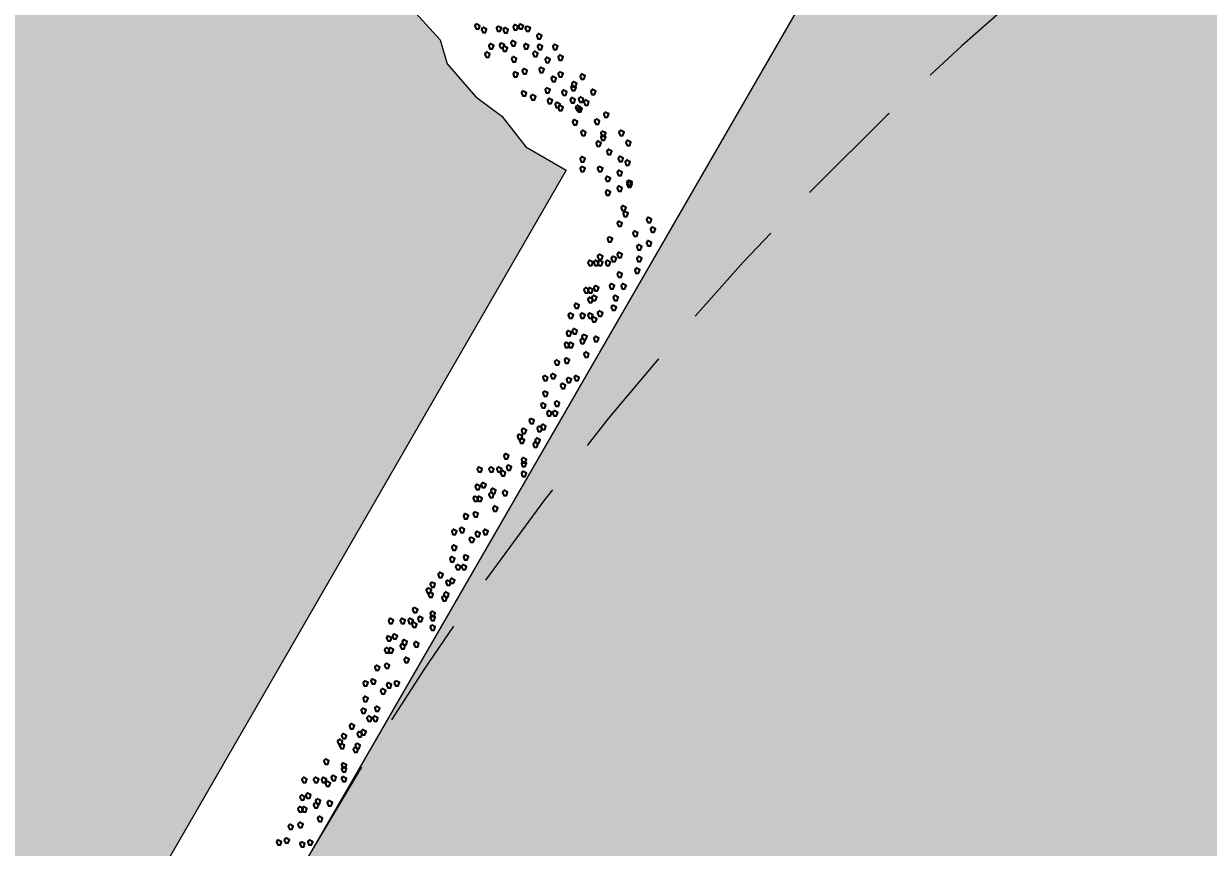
# Model space of a CAD drawing. Header units: metres. Extents: x -81 to 63023, y -186 to 109005.
# Drawn here: x 161.96 to 169.87, y -63.59 to -58.09 of the extents above; entities that cross this region are included whole.
import ezdxf
from ezdxf import colors
from ezdxf.entities.mleader import LeaderData, LeaderLine
from ezdxf.math import Vec2, Vec3

# ---------------------------------------------------------------- set-up
doc = ezdxf.new("R2010")
doc.units = ezdxf.units.M
doc.linetypes.add('TRATTEGGIATA2', pattern=[0.375, 0.25, -0.125])
for name, color, linetype in [('LIN010CO', 2, 'Continuous'), ('LIN018CO', 6, 'Continuous'), ('LIN025CO', 7, 'Continuous'), ('LIN050CO', 3, 'Continuous'), ('TEXT025', 7, 'Continuous')]:
    doc.layers.add(name, color=color, linetype=linetype)
doc.styles.add('ARIAL', font='arial.ttf')
doc.linetypes.add('ROCCIA', pattern='A,0.25,[130,BERETTA.shx,S=0.1,R=0,X=0,Y=0],-0.2,0.25', length=0.7)
pattern_1 = [(50, (140.031, 0), (1.821847, -0.15939), [0.1905, -2.0955]), (355, (140.031, 0), (-0.352434, 1.91057), [0.1524, -1.676406]), (100.4514, (140.1828, -0.0133), (1.469412, 1.751178), [0.1619, -1.780902]), (46.1842, (140.031, 0.508), (2.71079, -0.420423), [0.28575, -3.14325]), (96.6356, (140.2568, 0.473), (2.37404, 2.47426), [0.24285, -2.671356]), (351.184, (140.031, 0.508), (2.37404, 2.47426), [0.2286, -2.5146]), (21, (140.285, 0.381), (1.516144, -1.022652), [0.1905, -2.0955]), (326, (140.285, 0.381), (0.61802, 1.84188), [0.1524, -1.6764]), (71.4514, (140.4113, 0.2958), (2.134164, 0.819228), [0.1619, -1.7809]), (37.5, (140.03094, 0), (0.030886, 0.8455504), [0, -1.65608, 0, -1.7018, 0, -1.68275]), (7.5, (140.0309, 0), (0.668197, 1.001806), [0, -0.97028, 0, -1.61798, 0, -0.64135]), (327.5, (139.4645, 0), (1.355906, -0.0572874), [0, -0.635, 0, -1.9812, 0, -2.6289]), (317.5, (139.2105, 0), (1.481292, 0.254265), [0, -0.8255, 0, -1.31572, 0, -1.8669])]

msp = doc.modelspace()

# ---------------------------------------------------------------- hatches: boundary and pattern name
at = {"layer": 'LIN010CO', "linetype": 'Continuous', "lineweight": 0}
h = msp.add_hatch(dxfattribs=at)
h.set_pattern_fill('AR-CONC', color=256, scale=0.01, style=0)
h.set_pattern_definition(pattern_1)
edge = h.paths.add_edge_path()
edge.add_line((165.5848, -59.0649), (165.3149, -58.909))
edge.add_line((165.3149, -58.909), (165.1559, -58.7025))
edge.add_line((165.1559, -58.7025), (164.981, -58.5753))
edge.add_line((164.981, -58.5753), (164.7903, -58.3529))
edge.add_line((164.7903, -58.3529), (164.7426, -58.194))
edge.add_line((164.7426, -58.194), (164.4405, -57.8603))
edge.add_line((164.4405, -57.8603), (164.2816, -57.765))
edge.add_line((164.2816, -57.765), (163.6718, -57.1079))
edge.add_line((163.6718, -57.1079), (163.4232, -56.6534))
edge.add_line((163.4232, -56.6534), (163.1533, -56.1707))
edge.add_line((163.1533, -56.1707), (163.0752, -55.8158))
edge.add_line((163.0752, -55.8158), (162.855, -55.4892))
edge.add_line((162.855, -55.4892), (162.6487, -55.0689))
edge.add_line((162.6487, -55.0689), (162.4712, -54.6929))
edge.add_line((162.4712, -54.6929), (162.2794, -54.2596))
edge.add_line((162.2794, -54.2596), (162.0797, -53.7753))
edge.add_line((162.0797, -53.7753), (161.9164, -53.3138))
edge.add_line((161.9164, -53.3138), (161.858, -53.0857))
edge.add_line((161.858, -53.0857), (153.3707, -67.7861))
edge.add_arc((147.5486, -64.4246), 6.7229, 310.30757, 330, ccw=False)
edge.add_line((151.8975, -69.5514), (152.5199, -70.2851))
edge.add_line((152.5199, -70.2851), (153.7609, -71.0359))
edge.add_line((153.7609, -71.0359), (155.3775, -72.3416))
edge.add_line((155.3775, -72.3416), (156.4552, -72.7822))
edge.add_line((156.4552, -72.7822), (157.4951, -73.0767))
edge.add_line((157.4951, -73.0767), (165.5848, -59.0649))
edge = h.paths.add_edge_path()
edge.add_line((185.1029, -45.3885), (185.1029, -32.561))
edge.add_line((185.1029, -32.561), (138.2208, -32.561))
edge.add_line((138.2208, -32.561), (138.2208, -71.0487))
edge.add_line((138.2208, -71.0487), (147.6773, -70.8633))
edge.add_line((147.6773, -70.8633), (147.683, -71.1462))
edge.add_arc((147.5486, -64.4246), 6.7229, 271.14576, 330)
edge.add_line((153.3707, -67.7861), (168.2861, -41.9519))
edge.add_line((168.2861, -41.9519), (181.6072, -41.9519))
edge.add_line((181.6072, -41.9519), (181.6072, -45.5821))
edge.add_line((181.6072, -45.5821), (185.1029, -45.3885))
edge = h.paths.add_edge_path()
edge.add_line((185.1029, -36.2258), (185.1029, -32.561))
edge.add_line((185.1029, -32.561), (141.8497, -32.561))
edge.add_line((141.8497, -32.561), (138.2208, -34.2728))
edge.add_line((138.2208, -34.2728), (138.2208, -65.3214))
edge.add_line((138.2208, -65.3214), (148.258, -65.1247))
edge.add_arc((147.5486, -64.4246), 0.9967, 315.38166, 330)
edge.add_line((148.4117, -64.923), (164.9801, -36.2258))
edge.add_line((164.9801, -36.2258), (185.1029, -36.2258))
h = msp.add_hatch(dxfattribs=at)
h.set_pattern_fill('AR-CONC', color=256, scale=0.01, style=0)
h.set_pattern_definition(pattern_1)
edge = h.paths.add_edge_path()
edge.add_line((185.1029, -58.1205), (185.1029, -52.3856))
edge.add_line((185.1029, -52.3856), (169.8783, -53.2284))
edge.add_line((169.8783, -53.2284), (158.1879, -73.4767))
edge.add_line((158.1879, -73.4767), (158.1879, -77.5829))
edge.add_line((158.1879, -77.5829), (151.5056, -77.5829))
edge.add_line((151.5056, -77.5829), (151.5056, -78.1619))
edge.add_line((151.5056, -78.1619), (147.8233, -78.1619))
edge.add_line((147.8233, -78.1619), (138.2208, -78.3667))
edge.add_line((138.2208, -78.3667), (138.2208, -84.0773))
edge.add_line((138.2208, -84.0773), (147.8794, -83.888))
edge.add_line((147.8794, -83.888), (157.2318, -83.888))
edge.add_line((157.2318, -83.888), (157.2318, -83.309))
edge.add_line((157.2318, -83.309), (161.2318, -83.309))
edge.add_line((161.2318, -83.309), (161.2318, -81.3526))
edge.add_line((161.2318, -81.3526), (163.9141, -81.3526))
edge.add_line((163.9141, -81.3526), (163.9141, -75.011))
edge.add_line((163.9141, -75.011), (168.8588, -66.4466))
edge.add_arc((183.0389, -74.6335), 16.3739, 92.93915, 150, ccw=False)
edge.add_line((182.1993, -58.2812), (185.1029, -58.1205))

# ---------------------------------------------------------------- linework, layer by layer
at = {"layer": 'LIN018CO'}
for points in [[(164.981, -58.0892), (164.9751, -58.1011), (164.983, -58.1209), (165.0008, -58.1209), (165.0087, -58.0991), (164.9826, -58.0861)], [(165.0258, -58.1128), (165.0198, -58.1247), (165.0277, -58.1445), (165.0456, -58.1445), (165.0535, -58.1227), (165.0274, -58.1097)], [(165.1244, -58.1047), (165.1184, -58.1166), (165.1264, -58.1364), (165.1442, -58.1364), (165.1521, -58.1146), (165.126, -58.1015)], [(165.1701, -58.1149), (165.1642, -58.1267), (165.1721, -58.1465), (165.1899, -58.1465), (165.1978, -58.1248), (165.1717, -58.1117)], [(165.2362, -58.0945), (165.2303, -58.1064), (165.2382, -58.1262), (165.256, -58.1262), (165.2639, -58.1044), (165.2378, -58.0914)], [(165.2718, -58.0895), (165.2659, -58.1013), (165.2738, -58.1211), (165.2916, -58.1211), (165.2995, -58.0994), (165.2734, -58.0863)], [(165.3175, -58.1047), (165.3116, -58.1166), (165.3195, -58.1364), (165.3373, -58.1364), (165.3453, -58.1146), (165.3191, -58.1015)], [(165.221, -58.2012), (165.215, -58.2131), (165.2229, -58.2329), (165.2408, -58.2329), (165.2487, -58.2111), (165.2225, -58.1981)], [(165.3938, -58.1555), (165.3878, -58.1674), (165.3958, -58.1872), (165.4136, -58.1872), (165.4215, -58.1654), (165.3954, -58.1523)], [(165.0481, -58.2774), (165.0422, -58.2893), (165.0501, -58.3091), (165.0679, -58.3091), (165.0759, -58.2873), (165.0497, -58.2743)], [(165.0736, -58.2216), (165.0676, -58.2334), (165.0755, -58.2532), (165.0934, -58.2532), (165.1013, -58.2315), (165.0751, -58.2184)], [(165.1447, -58.2165), (165.1388, -58.2284), (165.1467, -58.2481), (165.1645, -58.2481), (165.1724, -58.2264), (165.1463, -58.2133)], [(165.165, -58.2368), (165.1591, -58.2487), (165.167, -58.2685), (165.1848, -58.2685), (165.1928, -58.2467), (165.1666, -58.2336)], [(165.3074, -58.2216), (165.3014, -58.2334), (165.3094, -58.2532), (165.3272, -58.2532), (165.3351, -58.2315), (165.309, -58.2184)], [(165.3684, -58.2724), (165.3624, -58.2842), (165.3703, -58.304), (165.3882, -58.304), (165.3961, -58.2823), (165.37, -58.2692)], [(165.3989, -58.2266), (165.3929, -58.2385), (165.4008, -58.2583), (165.4187, -58.2583), (165.4266, -58.2365), (165.4005, -58.2235)], [(165.5005, -58.2266), (165.4946, -58.2385), (165.5025, -58.2583), (165.5203, -58.2583), (165.5282, -58.2365), (165.5021, -58.2235)], [(165.226, -58.3079), (165.2201, -58.3198), (165.228, -58.3396), (165.2458, -58.3396), (165.2538, -58.3178), (165.2276, -58.3048)], [(165.4497, -58.313), (165.4438, -58.3249), (165.4517, -58.3447), (165.4695, -58.3447), (165.4774, -58.3229), (165.4513, -58.3098)], [(165.5361, -58.2978), (165.5302, -58.3096), (165.5381, -58.3294), (165.5559, -58.3294), (165.5638, -58.3077), (165.5377, -58.2946)], [(165.2362, -58.4095), (165.2303, -58.4214), (165.2382, -58.4412), (165.256, -58.4412), (165.2639, -58.4194), (165.2378, -58.4064)], [(165.2972, -58.3892), (165.2913, -58.4011), (165.2992, -58.4209), (165.317, -58.4209), (165.3249, -58.3991), (165.2988, -58.386)], [(165.409, -58.3791), (165.4031, -58.3909), (165.411, -58.4107), (165.4288, -58.4107), (165.4367, -58.389), (165.4106, -58.3759)], [(165.4904, -58.44), (165.4844, -58.4519), (165.4923, -58.4717), (165.5102, -58.4717), (165.5181, -58.4499), (165.4919, -58.4369)], [(165.5361, -58.4095), (165.5302, -58.4214), (165.5381, -58.4412), (165.5559, -58.4412), (165.5638, -58.4194), (165.5377, -58.4064)], [(165.6835, -58.4248), (165.6776, -58.4367), (165.6855, -58.4564), (165.7033, -58.4564), (165.7112, -58.4347), (165.6851, -58.4216)], [(165.4497, -58.5162), (165.4438, -58.5281), (165.4517, -58.5479), (165.4695, -58.5479), (165.4774, -58.5261), (165.4513, -58.5131)], [(165.6225, -58.501), (165.6166, -58.5129), (165.6245, -58.5327), (165.6423, -58.5327), (165.6502, -58.5109), (165.6241, -58.4978)], [(165.6276, -58.4756), (165.6217, -58.4875), (165.6296, -58.5073), (165.6474, -58.5073), (165.6553, -58.4855), (165.6292, -58.4724)], [(165.2921, -58.5366), (165.2862, -58.5484), (165.2941, -58.5682), (165.3119, -58.5682), (165.3198, -58.5465), (165.2937, -58.5334)], [(165.3531, -58.562), (165.3472, -58.5738), (165.3551, -58.5936), (165.3729, -58.5936), (165.3808, -58.5719), (165.3547, -58.5588)], [(165.4649, -58.5874), (165.459, -58.5992), (165.4669, -58.619), (165.4847, -58.619), (165.4927, -58.5973), (165.4665, -58.5842)], [(165.5615, -58.5315), (165.5556, -58.5434), (165.5635, -58.5631), (165.5813, -58.5631), (165.5892, -58.5414), (165.5631, -58.5283)], [(165.6174, -58.5823), (165.6115, -58.5942), (165.6194, -58.6139), (165.6372, -58.6139), (165.6451, -58.5922), (165.619, -58.5791)], [(165.6733, -58.5772), (165.6674, -58.5891), (165.6753, -58.6089), (165.6931, -58.6089), (165.7011, -58.5871), (165.6749, -58.574)], [(165.7089, -58.5975), (165.703, -58.6094), (165.7109, -58.6292), (165.7287, -58.6292), (165.7366, -58.6074), (165.7105, -58.5944)], [(165.7547, -58.5264), (165.7487, -58.5383), (165.7567, -58.5581), (165.7745, -58.5581), (165.7824, -58.5363), (165.7563, -58.5232)], [(165.5158, -58.6128), (165.5098, -58.6246), (165.5178, -58.6444), (165.5356, -58.6444), (165.5435, -58.6227), (165.5174, -58.6096)], [(165.5361, -58.6331), (165.5302, -58.645), (165.5381, -58.6648), (165.5559, -58.6648), (165.5638, -58.643), (165.5377, -58.6299)], [(165.653, -58.6331), (165.6471, -58.645), (165.655, -58.6648), (165.6728, -58.6648), (165.6807, -58.643), (165.6546, -58.6299)], [(165.6632, -58.6433), (165.6572, -58.6551), (165.6652, -58.6749), (165.683, -58.6749), (165.6909, -58.6531), (165.6648, -58.6401)], [(165.6327, -58.7296), (165.6267, -58.7415), (165.6347, -58.7613), (165.6525, -58.7613), (165.6604, -58.7395), (165.6343, -58.7264)], [(165.7801, -58.7245), (165.7741, -58.7364), (165.7821, -58.7562), (165.7999, -58.7562), (165.8078, -58.7344), (165.7817, -58.7214)], [(165.8411, -58.6788), (165.8351, -58.6907), (165.8431, -58.7105), (165.8609, -58.7105), (165.8688, -58.6887), (165.8427, -58.6756)], [(165.6886, -58.8008), (165.6827, -58.8126), (165.6906, -58.8324), (165.7084, -58.8324), (165.7163, -58.8106), (165.6902, -58.7976)], [(165.8208, -58.8058), (165.8148, -58.8177), (165.8227, -58.8375), (165.8405, -58.8375), (165.8485, -58.8157), (165.8223, -58.8027)], [(165.8208, -58.8312), (165.8148, -58.8431), (165.8227, -58.8629), (165.8405, -58.8629), (165.8485, -58.8411), (165.8223, -58.8281)], [(165.9427, -58.8008), (165.9368, -58.8126), (165.9447, -58.8324), (165.9625, -58.8324), (165.9705, -58.8106), (165.9443, -58.7976)], [(165.7903, -58.8719), (165.7843, -58.8838), (165.7922, -58.9035), (165.81, -58.9035), (165.818, -58.8818), (165.7918, -58.8687)], [(165.9885, -58.8668), (165.9826, -58.8787), (165.9905, -58.8985), (166.0083, -58.8985), (166.0162, -58.8767), (165.9901, -58.8636)], [(165.6829, -58.9763), (165.677, -58.9882), (165.6849, -59.008), (165.7027, -59.008), (165.7106, -58.9862), (165.6845, -58.9732)], [(165.8614, -58.9278), (165.8555, -58.9396), (165.8634, -58.9594), (165.8812, -58.9594), (165.8891, -58.9377), (165.863, -58.9246)], [(165.9377, -58.9735), (165.9317, -58.9854), (165.9396, -59.0052), (165.9575, -59.0052), (165.9654, -58.9834), (165.9392, -58.9703)], [(165.6829, -59.0416), (165.677, -59.0534), (165.6849, -59.0732), (165.7027, -59.0732), (165.7106, -59.0515), (165.6845, -59.0384)], [(165.8004, -59.0416), (165.7944, -59.0534), (165.8023, -59.0732), (165.8202, -59.0732), (165.8281, -59.0515), (165.802, -59.0384)], [(165.9309, -59.0676), (165.9249, -59.0795), (165.9329, -59.0993), (165.9507, -59.0993), (165.9586, -59.0775), (165.9325, -59.0645)], [(165.9834, -58.9989), (165.9775, -59.0108), (165.9854, -59.0306), (166.0032, -59.0306), (166.0111, -59.0088), (165.985, -58.9957)], [(165.8526, -59.1068), (165.8466, -59.1187), (165.8545, -59.1384), (165.8724, -59.1384), (165.8803, -59.1167), (165.8542, -59.1036)], [(165.9961, -59.1329), (165.9902, -59.1447), (165.9981, -59.1645), (166.0159, -59.1645), (166.0238, -59.1428), (165.9977, -59.1297)], [(165.9961, -59.1459), (165.9902, -59.1578), (165.9981, -59.1776), (166.0159, -59.1776), (166.0238, -59.1558), (165.9977, -59.1427)], [(165.8526, -59.1981), (165.8466, -59.21), (165.8545, -59.2298), (165.8724, -59.2298), (165.8803, -59.208), (165.8542, -59.1949)], [(165.9309, -59.172), (165.9249, -59.1839), (165.9329, -59.2037), (165.9507, -59.2037), (165.9586, -59.1819), (165.9325, -59.1688)], [(165.957, -59.3025), (165.951, -59.3143), (165.959, -59.3341), (165.9768, -59.3341), (165.9847, -59.3124), (165.9586, -59.2993)], [(165.97, -59.3416), (165.9641, -59.3535), (165.972, -59.3733), (165.9898, -59.3733), (165.9977, -59.3515), (165.9716, -59.3384)], [(166.1266, -59.3807), (166.1207, -59.3926), (166.1286, -59.4124), (166.1464, -59.4124), (166.1544, -59.3906), (166.1282, -59.3776)], [(165.9309, -59.4068), (165.9249, -59.4187), (165.9329, -59.4385), (165.9507, -59.4385), (165.9586, -59.4167), (165.9325, -59.4037)], [(166.1528, -59.446), (166.1468, -59.4578), (166.1547, -59.4776), (166.1725, -59.4776), (166.1805, -59.4559), (166.1543, -59.4428)], [(165.8656, -59.5112), (165.8597, -59.5231), (165.8676, -59.5429), (165.8854, -59.5429), (165.8933, -59.5211), (165.8672, -59.508)], [(166.0353, -59.4721), (166.0294, -59.4839), (166.0373, -59.5037), (166.0551, -59.5037), (166.063, -59.4819), (166.0369, -59.4689)], [(166.1266, -59.5373), (166.1207, -59.5492), (166.1286, -59.5689), (166.1464, -59.5689), (166.1544, -59.5472), (166.1282, -59.5341)], [(165.9309, -59.6156), (165.9249, -59.6274), (165.9329, -59.6472), (165.9507, -59.6472), (165.9586, -59.6254), (165.9325, -59.6124)], [(166.0614, -59.5634), (166.0555, -59.5752), (166.0634, -59.595), (166.0812, -59.595), (166.0891, -59.5733), (166.063, -59.5602)], [(165.7351, -59.6677), (165.7292, -59.6796), (165.7371, -59.6994), (165.7549, -59.6994), (165.7628, -59.6776), (165.7367, -59.6646)], [(165.7743, -59.6677), (165.7683, -59.6796), (165.7762, -59.6994), (165.7941, -59.6994), (165.802, -59.6776), (165.7758, -59.6646)], [(165.8004, -59.6286), (165.7944, -59.6405), (165.8023, -59.6603), (165.8202, -59.6603), (165.8281, -59.6385), (165.802, -59.6254)], [(165.8004, -59.6677), (165.7944, -59.6796), (165.8023, -59.6994), (165.8202, -59.6994), (165.8281, -59.6776), (165.802, -59.6646)], [(165.8526, -59.6677), (165.8466, -59.6796), (165.8545, -59.6994), (165.8724, -59.6994), (165.8803, -59.6776), (165.8542, -59.6646)], [(165.8917, -59.6416), (165.8858, -59.6535), (165.8937, -59.6733), (165.9115, -59.6733), (165.9194, -59.6515), (165.8933, -59.6385)], [(166.0614, -59.6416), (166.0555, -59.6535), (166.0634, -59.6733), (166.0812, -59.6733), (166.0891, -59.6515), (166.063, -59.6385)], [(165.9309, -59.746), (165.9249, -59.7579), (165.9329, -59.7777), (165.9507, -59.7777), (165.9586, -59.7559), (165.9325, -59.7428)], [(166.0483, -59.7199), (166.0424, -59.7318), (166.0503, -59.7516), (166.0681, -59.7516), (166.0761, -59.7298), (166.0499, -59.7167)], [(165.709, -59.8504), (165.7031, -59.8622), (165.711, -59.882), (165.7288, -59.882), (165.7367, -59.8603), (165.7106, -59.8472)], [(165.7351, -59.8504), (165.7292, -59.8622), (165.7371, -59.882), (165.7549, -59.882), (165.7628, -59.8603), (165.7367, -59.8472)], [(165.7743, -59.8373), (165.7683, -59.8492), (165.7762, -59.869), (165.7941, -59.869), (165.802, -59.8472), (165.7758, -59.8342)], [(165.8787, -59.8243), (165.8727, -59.8362), (165.8807, -59.8559), (165.8985, -59.8559), (165.9064, -59.8342), (165.8803, -59.8211)], [(165.957, -59.8243), (165.951, -59.8362), (165.959, -59.8559), (165.9768, -59.8559), (165.9847, -59.8342), (165.9586, -59.8211)], [(165.7351, -59.9156), (165.7292, -59.9275), (165.7371, -59.9473), (165.7549, -59.9473), (165.7628, -59.9255), (165.7367, -59.9124)], [(165.7612, -59.9026), (165.7553, -59.9144), (165.7632, -59.9342), (165.781, -59.9342), (165.7889, -59.9124), (165.7628, -59.8994)], [(165.9048, -59.9026), (165.8988, -59.9144), (165.9068, -59.9342), (165.9246, -59.9342), (165.9325, -59.9124), (165.9064, -59.8994)], [(165.6046, -60.02), (165.5987, -60.0318), (165.6066, -60.0516), (165.6244, -60.0516), (165.6323, -60.0299), (165.6062, -60.0168)], [(165.6437, -59.9547), (165.6378, -59.9666), (165.6457, -59.9864), (165.6635, -59.9864), (165.6715, -59.9646), (165.6453, -59.9516)], [(165.6829, -60.02), (165.677, -60.0318), (165.6849, -60.0516), (165.7027, -60.0516), (165.7106, -60.0299), (165.6845, -60.0168)], [(165.7351, -60.02), (165.7292, -60.0318), (165.7371, -60.0516), (165.7549, -60.0516), (165.7628, -60.0299), (165.7367, -60.0168)], [(165.8004, -60.0069), (165.7944, -60.0188), (165.8023, -60.0386), (165.8202, -60.0386), (165.8281, -60.0168), (165.802, -60.0037)], [(165.8917, -59.9678), (165.8858, -59.9797), (165.8937, -59.9994), (165.9115, -59.9994), (165.9194, -59.9777), (165.8933, -59.9646)], [(165.7612, -60.0461), (165.7553, -60.0579), (165.7632, -60.0777), (165.781, -60.0777), (165.7889, -60.0559), (165.7628, -60.0429)], [(165.5915, -60.1374), (165.5856, -60.1492), (165.5935, -60.169), (165.6113, -60.169), (165.6193, -60.1473), (165.5931, -60.1342)], [(165.6307, -60.1243), (165.6248, -60.1362), (165.6327, -60.156), (165.6505, -60.156), (165.6584, -60.1342), (165.6323, -60.1211)], [(165.696, -60.1635), (165.69, -60.1753), (165.6979, -60.1951), (165.7157, -60.1951), (165.7237, -60.1734), (165.6975, -60.1603)], [(165.7743, -60.1765), (165.7683, -60.1884), (165.7762, -60.2082), (165.7941, -60.2082), (165.802, -60.1864), (165.7758, -60.1733)], [(165.5785, -60.2156), (165.5726, -60.2275), (165.5805, -60.2473), (165.5983, -60.2473), (165.6062, -60.2255), (165.5801, -60.2125)], [(165.6046, -60.2156), (165.5987, -60.2275), (165.6066, -60.2473), (165.6244, -60.2473), (165.6323, -60.2255), (165.6062, -60.2125)], [(165.6829, -60.1896), (165.677, -60.2014), (165.6849, -60.2212), (165.7027, -60.2212), (165.7106, -60.1994), (165.6845, -60.1864)], [(165.5132, -60.3331), (165.5073, -60.3449), (165.5152, -60.3647), (165.533, -60.3647), (165.5409, -60.3429), (165.5148, -60.3299)], [(165.5785, -60.32), (165.5726, -60.3319), (165.5805, -60.3517), (165.5983, -60.3517), (165.6062, -60.3299), (165.5801, -60.3168)], [(165.709, -60.2809), (165.7031, -60.2927), (165.711, -60.3125), (165.7288, -60.3125), (165.7367, -60.2908), (165.7106, -60.2777)], [(165.4349, -60.4374), (165.429, -60.4493), (165.4369, -60.4691), (165.4547, -60.4691), (165.4626, -60.4473), (165.4365, -60.4342)], [(165.4871, -60.4244), (165.4812, -60.4362), (165.4891, -60.456), (165.5069, -60.456), (165.5148, -60.4343), (165.4887, -60.4212)], [(165.5524, -60.4896), (165.5464, -60.5015), (165.5544, -60.5213), (165.5722, -60.5213), (165.5801, -60.4995), (165.554, -60.4864)], [(165.5915, -60.4505), (165.5856, -60.4623), (165.5935, -60.4821), (165.6113, -60.4821), (165.6193, -60.4604), (165.5931, -60.4473)], [(165.6437, -60.4374), (165.6378, -60.4493), (165.6457, -60.4691), (165.6635, -60.4691), (165.6715, -60.4473), (165.6453, -60.4342)], [(165.4349, -60.5418), (165.429, -60.5536), (165.4369, -60.5734), (165.4547, -60.5734), (165.4626, -60.5517), (165.4365, -60.5386)], [(165.4219, -60.62), (165.4159, -60.6319), (165.4239, -60.6517), (165.4417, -60.6517), (165.4496, -60.6299), (165.4235, -60.6169)], [(165.5132, -60.607), (165.5073, -60.6189), (165.5152, -60.6387), (165.533, -60.6387), (165.5409, -60.6169), (165.5148, -60.6038)], [(165.3436, -60.7244), (165.3376, -60.7363), (165.3455, -60.7561), (165.3634, -60.7561), (165.3713, -60.7343), (165.3452, -60.7212)], [(165.461, -60.6722), (165.4551, -60.6841), (165.463, -60.7039), (165.4808, -60.7039), (165.4887, -60.6821), (165.4626, -60.6691)], [(165.5002, -60.6722), (165.4942, -60.6841), (165.5022, -60.7039), (165.52, -60.7039), (165.5279, -60.6821), (165.5018, -60.6691)], [(165.2914, -60.7896), (165.2854, -60.8015), (165.2933, -60.8213), (165.3112, -60.8213), (165.3191, -60.7995), (165.2929, -60.7865)], [(165.3958, -60.7766), (165.3898, -60.7885), (165.3977, -60.8083), (165.4156, -60.8083), (165.4235, -60.7865), (165.3974, -60.7734)], [(165.4219, -60.7635), (165.4159, -60.7754), (165.4239, -60.7952), (165.4417, -60.7952), (165.4496, -60.7734), (165.4235, -60.7604)], [(165.2653, -60.8288), (165.2593, -60.8406), (165.2672, -60.8604), (165.2851, -60.8604), (165.293, -60.8387), (165.2668, -60.8256)], [(165.2783, -60.8549), (165.2724, -60.8667), (165.2803, -60.8865), (165.2981, -60.8865), (165.306, -60.8648), (165.2799, -60.8517)], [(165.3697, -60.881), (165.3637, -60.8928), (165.3716, -60.9126), (165.3895, -60.9126), (165.3974, -60.8909), (165.3713, -60.8778)], [(165.3827, -60.8549), (165.3768, -60.8667), (165.3847, -60.8865), (165.4025, -60.8865), (165.4104, -60.8648), (165.3843, -60.8517)], [(165.1739, -60.9592), (165.168, -60.9711), (165.1759, -60.9909), (165.1937, -60.9909), (165.2016, -60.9691), (165.1755, -60.9561)], [(164.9961, -61.0474), (164.9901, -61.0593), (164.9981, -61.0791), (165.0159, -61.0791), (165.0238, -61.0573), (164.9977, -61.0442)], [(165.0744, -61.0474), (165.0684, -61.0593), (165.0764, -61.0791), (165.0942, -61.0791), (165.1021, -61.0573), (165.076, -61.0442)], [(165.1266, -61.0474), (165.1206, -61.0593), (165.1286, -61.0791), (165.1464, -61.0791), (165.1543, -61.0573), (165.1282, -61.0442)], [(165.1918, -61.0344), (165.1859, -61.0462), (165.1938, -61.066), (165.2116, -61.066), (165.2196, -61.0442), (165.1934, -61.0312)], [(165.2914, -60.9853), (165.2854, -60.9972), (165.2933, -61.017), (165.3112, -61.017), (165.3191, -60.9952), (165.2929, -60.9821)], [(165.2914, -61.0114), (165.2854, -61.0233), (165.2933, -61.0431), (165.3112, -61.0431), (165.3191, -61.0213), (165.2929, -61.0082)], [(165.1527, -61.0735), (165.1467, -61.0854), (165.1547, -61.1051), (165.1725, -61.1051), (165.1804, -61.0834), (165.1543, -61.0703)], [(165.2914, -61.0766), (165.2854, -61.0885), (165.2933, -61.1083), (165.3112, -61.1083), (165.3191, -61.0865), (165.2929, -61.0735)], [(164.983, -61.1648), (164.9771, -61.1767), (164.985, -61.1965), (165.0028, -61.1965), (165.0107, -61.1747), (164.9846, -61.1616)], [(165.0222, -61.1518), (165.0162, -61.1636), (165.0242, -61.1834), (165.042, -61.1834), (165.0499, -61.1617), (165.0238, -61.1486)], [(165.0874, -61.1909), (165.0815, -61.2028), (165.0894, -61.2226), (165.1072, -61.2226), (165.1151, -61.2008), (165.089, -61.1877)], [(165.1657, -61.2039), (165.1598, -61.2158), (165.1677, -61.2356), (165.1855, -61.2356), (165.1935, -61.2138), (165.1673, -61.2008)], [(164.97, -61.2431), (164.964, -61.2549), (164.9719, -61.2747), (164.9898, -61.2747), (164.9977, -61.253), (164.9716, -61.2399)], [(164.9961, -61.2431), (164.9901, -61.2549), (164.9981, -61.2747), (165.0159, -61.2747), (165.0238, -61.253), (164.9977, -61.2399)], [(165.0744, -61.217), (165.0684, -61.2289), (165.0764, -61.2486), (165.0942, -61.2486), (165.1021, -61.2269), (165.076, -61.2138)], [(164.9047, -61.3605), (164.8988, -61.3724), (164.9067, -61.3921), (164.9245, -61.3921), (164.9324, -61.3704), (164.9063, -61.3573)], [(164.97, -61.3474), (164.964, -61.3593), (164.9719, -61.3791), (164.9898, -61.3791), (164.9977, -61.3573), (164.9716, -61.3443)], [(165.1005, -61.3083), (165.0945, -61.3202), (165.1025, -61.34), (165.1203, -61.34), (165.1282, -61.3182), (165.1021, -61.3051)], [(164.8264, -61.4648), (164.8205, -61.4767), (164.8284, -61.4965), (164.8462, -61.4965), (164.8541, -61.4747), (164.828, -61.4617)], [(164.8786, -61.4518), (164.8727, -61.4637), (164.8806, -61.4835), (164.8984, -61.4835), (164.9063, -61.4617), (164.8802, -61.4486)], [(164.9439, -61.517), (164.9379, -61.5289), (164.9458, -61.5487), (164.9637, -61.5487), (164.9716, -61.5269), (164.9455, -61.5139)], [(164.983, -61.4779), (164.9771, -61.4898), (164.985, -61.5096), (165.0028, -61.5096), (165.0107, -61.4878), (164.9846, -61.4747)], [(165.0352, -61.4648), (165.0293, -61.4767), (165.0372, -61.4965), (165.055, -61.4965), (165.0629, -61.4747), (165.0368, -61.4617)], [(164.8264, -61.5692), (164.8205, -61.5811), (164.8284, -61.6009), (164.8462, -61.6009), (164.8541, -61.5791), (164.828, -61.566)], [(164.8134, -61.6475), (164.8074, -61.6594), (164.8153, -61.6791), (164.8331, -61.6791), (164.8411, -61.6574), (164.8149, -61.6443)], [(164.9047, -61.6344), (164.8988, -61.6463), (164.9067, -61.6661), (164.9245, -61.6661), (164.9324, -61.6443), (164.9063, -61.6313)], [(164.735, -61.7518), (164.7291, -61.7637), (164.737, -61.7835), (164.7548, -61.7835), (164.7628, -61.7617), (164.7366, -61.7487)], [(164.8525, -61.6997), (164.8466, -61.7115), (164.8545, -61.7313), (164.8723, -61.7313), (164.8802, -61.7096), (164.8541, -61.6965)], [(164.8917, -61.6997), (164.8857, -61.7115), (164.8936, -61.7313), (164.9115, -61.7313), (164.9194, -61.7096), (164.8932, -61.6965)], [(164.6828, -61.8171), (164.6769, -61.8289), (164.6848, -61.8487), (164.7026, -61.8487), (164.7106, -61.827), (164.6844, -61.8139)], [(164.7872, -61.804), (164.7813, -61.8159), (164.7892, -61.8357), (164.807, -61.8357), (164.815, -61.8139), (164.7888, -61.8009)], [(164.8134, -61.791), (164.8074, -61.8029), (164.8153, -61.8226), (164.8331, -61.8226), (164.8411, -61.8009), (164.8149, -61.7878)], [(164.6567, -61.8562), (164.6508, -61.8681), (164.6587, -61.8879), (164.6765, -61.8879), (164.6844, -61.8661), (164.6583, -61.853)], [(164.6698, -61.8823), (164.6638, -61.8942), (164.6718, -61.914), (164.6896, -61.914), (164.6975, -61.8922), (164.6714, -61.8791)], [(164.7611, -61.9084), (164.7552, -61.9203), (164.7631, -61.9401), (164.7809, -61.9401), (164.7889, -61.9183), (164.7627, -61.9052)], [(164.7742, -61.8823), (164.7683, -61.8942), (164.7762, -61.914), (164.794, -61.914), (164.8019, -61.8922), (164.7758, -61.8791)], [(164.5654, -61.9867), (164.5594, -61.9985), (164.5674, -62.0183), (164.5852, -62.0183), (164.5931, -61.9966), (164.567, -61.9835)], [(164.404, -62.0584), (164.3981, -62.0703), (164.406, -62.09), (164.4238, -62.09), (164.4317, -62.0683), (164.4056, -62.0552)], [(164.4823, -62.0584), (164.4764, -62.0703), (164.4843, -62.09), (164.5021, -62.09), (164.51, -62.0683), (164.4839, -62.0552)], [(164.5345, -62.0584), (164.5286, -62.0703), (164.5365, -62.09), (164.5543, -62.09), (164.5622, -62.0683), (164.5361, -62.0552)], [(164.5998, -62.0453), (164.5938, -62.0572), (164.6017, -62.077), (164.6196, -62.077), (164.6275, -62.0552), (164.6014, -62.0422)], [(164.6828, -62.0128), (164.6769, -62.0246), (164.6848, -62.0444), (164.7026, -62.0444), (164.7106, -62.0226), (164.6844, -62.0096)], [(164.6828, -62.0388), (164.6769, -62.0507), (164.6848, -62.0705), (164.7026, -62.0705), (164.7106, -62.0487), (164.6844, -62.0357)], [(164.5606, -62.0845), (164.5547, -62.0964), (164.5626, -62.1161), (164.5804, -62.1161), (164.5883, -62.0944), (164.5622, -62.0813)], [(164.6828, -62.1041), (164.6769, -62.1159), (164.6848, -62.1357), (164.7026, -62.1357), (164.7106, -62.114), (164.6844, -62.1009)], [(164.3909, -62.1758), (164.385, -62.1877), (164.3929, -62.2075), (164.4107, -62.2075), (164.4187, -62.1857), (164.3925, -62.1726)], [(164.4301, -62.1628), (164.4242, -62.1746), (164.4321, -62.1944), (164.4499, -62.1944), (164.4578, -62.1726), (164.4317, -62.1596)], [(164.4823, -62.228), (164.4764, -62.2399), (164.4843, -62.2596), (164.5021, -62.2596), (164.51, -62.2379), (164.4839, -62.2248)], [(164.4954, -62.2019), (164.4894, -62.2138), (164.4973, -62.2335), (164.5152, -62.2335), (164.5231, -62.2118), (164.4969, -62.1987)], [(164.5737, -62.2149), (164.5677, -62.2268), (164.5756, -62.2466), (164.5935, -62.2466), (164.6014, -62.2248), (164.5753, -62.2118)], [(164.3779, -62.2541), (164.372, -62.2659), (164.3799, -62.2857), (164.3977, -62.2857), (164.4056, -62.264), (164.3795, -62.2509)], [(164.404, -62.2541), (164.3981, -62.2659), (164.406, -62.2857), (164.4238, -62.2857), (164.4317, -62.264), (164.4056, -62.2509)], [(164.3126, -62.3715), (164.3067, -62.3834), (164.3146, -62.4031), (164.3324, -62.4031), (164.3403, -62.3814), (164.3142, -62.3683)], [(164.3779, -62.3584), (164.372, -62.3703), (164.3799, -62.3901), (164.3977, -62.3901), (164.4056, -62.3683), (164.3795, -62.3553)], [(164.5084, -62.3193), (164.5025, -62.3312), (164.5104, -62.351), (164.5282, -62.351), (164.5361, -62.3292), (164.51, -62.3161)], [(164.2865, -62.4628), (164.2806, -62.4747), (164.2885, -62.4945), (164.3063, -62.4945), (164.3142, -62.4727), (164.2881, -62.4596)], [(164.2343, -62.4758), (164.2284, -62.4877), (164.2363, -62.5075), (164.2541, -62.5075), (164.262, -62.4857), (164.2359, -62.4727)], [(164.3518, -62.528), (164.3459, -62.5399), (164.3538, -62.5597), (164.3716, -62.5597), (164.3795, -62.5379), (164.3534, -62.5248)], [(164.3909, -62.4889), (164.385, -62.5008), (164.3929, -62.5205), (164.4107, -62.5205), (164.4187, -62.4988), (164.3925, -62.4857)], [(164.4431, -62.4758), (164.4372, -62.4877), (164.4451, -62.5075), (164.4629, -62.5075), (164.4709, -62.4857), (164.4447, -62.4727)], [(164.2343, -62.5802), (164.2284, -62.5921), (164.2363, -62.6119), (164.2541, -62.6119), (164.262, -62.5901), (164.2359, -62.577)], [(164.2213, -62.6585), (164.2153, -62.6704), (164.2233, -62.6901), (164.2411, -62.6901), (164.249, -62.6684), (164.2229, -62.6553)], [(164.3126, -62.6454), (164.3067, -62.6573), (164.3146, -62.6771), (164.3324, -62.6771), (164.3403, -62.6553), (164.3142, -62.6423)], [(164.143, -62.7628), (164.137, -62.7747), (164.1449, -62.7945), (164.1628, -62.7945), (164.1707, -62.7727), (164.1446, -62.7597)], [(164.2604, -62.7107), (164.2545, -62.7225), (164.2624, -62.7423), (164.2802, -62.7423), (164.2881, -62.7206), (164.262, -62.7075)], [(164.2996, -62.7107), (164.2936, -62.7225), (164.3016, -62.7423), (164.3194, -62.7423), (164.3273, -62.7206), (164.3012, -62.7075)], [(164.0647, -62.8672), (164.0587, -62.8791), (164.0666, -62.8989), (164.0845, -62.8989), (164.0924, -62.8771), (164.0662, -62.864)], [(164.0908, -62.8281), (164.0848, -62.8399), (164.0927, -62.8597), (164.1106, -62.8597), (164.1185, -62.838), (164.0923, -62.8249)], [(164.1952, -62.815), (164.1892, -62.8269), (164.1972, -62.8467), (164.215, -62.8467), (164.2229, -62.8249), (164.1968, -62.8118)], [(164.2213, -62.802), (164.2153, -62.8138), (164.2233, -62.8336), (164.2411, -62.8336), (164.249, -62.8119), (164.2229, -62.7988)], [(164.0777, -62.8933), (164.0718, -62.9052), (164.0797, -62.925), (164.0975, -62.925), (164.1054, -62.9032), (164.0793, -62.8901)], [(164.1691, -62.9194), (164.1631, -62.9313), (164.171, -62.951), (164.1889, -62.951), (164.1968, -62.9293), (164.1707, -62.9162)], [(164.1821, -62.8933), (164.1762, -62.9052), (164.1841, -62.925), (164.2019, -62.925), (164.2098, -62.9032), (164.1837, -62.8901)], [(163.9733, -62.9977), (163.9674, -63.0095), (163.9753, -63.0293), (163.9931, -63.0293), (164.001, -63.0076), (163.9749, -62.9945)], [(164.0908, -63.0237), (164.0848, -63.0356), (164.0927, -63.0554), (164.1106, -63.0554), (164.1185, -63.0336), (164.0923, -63.0206)], [(164.0908, -63.0498), (164.0848, -63.0617), (164.0927, -63.0815), (164.1106, -63.0815), (164.1185, -63.0597), (164.0923, -63.0467)], [(163.8263, -63.1203), (163.8203, -63.1322), (163.8282, -63.152), (163.846, -63.152), (163.854, -63.1302), (163.8278, -63.1172)], [(163.9046, -63.1203), (163.8986, -63.1322), (163.9065, -63.152), (163.9244, -63.152), (163.9323, -63.1302), (163.9061, -63.1172)], [(163.9568, -63.1203), (163.9508, -63.1322), (163.9587, -63.152), (163.9766, -63.152), (163.9845, -63.1302), (163.9584, -63.1172)], [(163.9829, -63.1464), (163.9769, -63.1583), (163.9848, -63.1781), (164.0027, -63.1781), (164.0106, -63.1563), (163.9845, -63.1433)], [(164.022, -63.1073), (164.0161, -63.1192), (164.024, -63.139), (164.0418, -63.139), (164.0497, -63.1172), (164.0236, -63.1041)], [(164.0908, -63.1151), (164.0848, -63.1269), (164.0927, -63.1467), (164.1106, -63.1467), (164.1185, -63.125), (164.0923, -63.1119)], [(163.8132, -63.2378), (163.8073, -63.2496), (163.8152, -63.2694), (163.833, -63.2694), (163.8409, -63.2476), (163.8148, -63.2346)], [(163.8524, -63.2247), (163.8464, -63.2366), (163.8543, -63.2564), (163.8722, -63.2564), (163.8801, -63.2346), (163.8539, -63.2215)], [(163.9176, -63.2638), (163.9117, -63.2757), (163.9196, -63.2955), (163.9374, -63.2955), (163.9453, -63.2737), (163.9192, -63.2607)], [(163.8001, -63.316), (163.7942, -63.3279), (163.8021, -63.3477), (163.8199, -63.3477), (163.8279, -63.3259), (163.8017, -63.3128)], [(163.8263, -63.316), (163.8203, -63.3279), (163.8282, -63.3477), (163.846, -63.3477), (163.854, -63.3259), (163.8278, -63.3128)], [(163.9046, -63.2899), (163.8986, -63.3018), (163.9065, -63.3216), (163.9244, -63.3216), (163.9323, -63.2998), (163.9061, -63.2868)], [(163.9959, -63.2769), (163.99, -63.2888), (163.9979, -63.3085), (164.0157, -63.3085), (164.0236, -63.2868), (163.9975, -63.2737)], [(163.8001, -63.4204), (163.7942, -63.4323), (163.8021, -63.452), (163.8199, -63.452), (163.8279, -63.4303), (163.8017, -63.4172)], [(163.9307, -63.3813), (163.9247, -63.3931), (163.9326, -63.4129), (163.9505, -63.4129), (163.9584, -63.3911), (163.9323, -63.3781)], [(163.7349, -63.4334), (163.729, -63.4453), (163.7369, -63.4651), (163.7547, -63.4651), (163.7626, -63.4433), (163.7365, -63.4303)], [(163.6566, -63.5378), (163.6506, -63.5497), (163.6586, -63.5695), (163.6764, -63.5695), (163.6843, -63.5477), (163.6582, -63.5346)], [(163.7088, -63.5248), (163.7028, -63.5366), (163.7108, -63.5564), (163.7286, -63.5564), (163.7365, -63.5346), (163.7104, -63.5216)], [(163.8132, -63.5508), (163.8073, -63.5627), (163.8152, -63.5825), (163.833, -63.5825), (163.8409, -63.5607), (163.8148, -63.5477)], [(163.8654, -63.5378), (163.8595, -63.5497), (163.8674, -63.5695), (163.8852, -63.5695), (163.8931, -63.5477), (163.867, -63.5346)]]:
    msp.add_lwpolyline(points, dxfattribs=at)
at = {"layer": 'LIN025CO', "linetype": 'TRATTEGGIATA2', "lineweight": 0, "ltscale": 3}
msp.add_arc((183.0389, -74.6335), 22.1, 92.97373, 150.00122, dxfattribs=at)
at = {"layer": 'LIN050CO', "linetype": 'ROCCIA', "lineweight": 0, "ltscale": 2, "flags": 128}
msp.add_lwpolyline([(185.1029, -45.3885), (181.6072, -45.5821), (181.6072, -41.9519), (168.2861, -41.9519), (161.858, -53.0857), (161.9164, -53.3138), (162.0797, -53.7753), (162.2794, -54.2596), (162.4712, -54.6929), (162.6487, -55.0689), (162.855, -55.4892), (163.0752, -55.8158), (163.1533, -56.1707), (163.4232, -56.6534), (163.6718, -57.1079), (164.2816, -57.765), (164.4405, -57.8603), (164.7426, -58.194), (164.7903, -58.3529), (164.981, -58.5753), (165.1559, -58.7025), (165.3149, -58.909), (165.5848, -59.0649), (157.4951, -73.0767), (156.4552, -72.7822), (155.3775, -72.3416, 0.090314), (147.683, -71.1462, -0.002297), (147.683, -71.1462), (147.6773, -70.8633), (138.2208, -71.0487)], format="xyb", dxfattribs=at)
msp.add_lwpolyline([(138.2208, -78.55), (147.8173, -78.3619), (151.5056, -78.3619), (151.5056, -77.5829), (158.1879, -77.5829), (158.1879, -73.4767), (169.8783, -53.2284), (181.8934, -52.5632), (185.1029, -52.3856)], dxfattribs=at)

# ---------------------------------------------------------------- leaders
at = {"layer": 'TEXT025'}
ml = msp.add_multileader_mtext('Standard', dxfattribs=at)
ml.set_content('EXCAVATEUR AVEC FRAISE\\PPONCTUELLE', color=1, style='ARIAL')
ml.set_leader_properties(color=6, linetype='Continuous')
ml.build(insert=Vec2(0, 0))
ml.multileader.update_dxf_attribs({"text_left_attachment_type": 2, "text_right_attachment_type": 2, "dogleg_length": 0.36, "arrow_head_size": 0.7, "scale": 2})
ctx = ml.context
ctx.base_point, ctx.scale, ctx.char_height, ctx.arrow_head_size, ctx.landing_gap_size, ctx.plane_origin = Vec3(173.7536, -62.6363), 2, 0.5, 0.7, 0.2, Vec3(171.5391, -61.2773)
ctx.left_attachment, ctx.right_attachment = 2, 2
notes = []
notes.append((ctx, [(0, (1, 1, 0), (173.0336, -62.6363), (1, 0), 0.72, [(0, [(168.0254, -53.9129)], 0, [])])]))
ctx.mtext.insert, ctx.mtext.flow_direction = Vec3(173.9536, -61.9567), 5
for ctx, leaders in notes:
    for number, flags, end, landing, length, lines in leaders:
        leader = LeaderData()
        leader.index, (leader.has_last_leader_line, leader.has_dogleg_vector, leader.attachment_direction) = number, flags
        leader.last_leader_point, leader.dogleg_vector, leader.dogleg_length = Vec3(end), Vec3(landing), length
        for number, points, colour, breaks in lines:
            line = LeaderLine()
            line.index, line.vertices, line.color, line.breaks = number, Vec3.list(points), colors.encode_raw_color(colour), breaks
            leader.lines.append(line)
        ctx.leaders.append(leader)

doc.saveas('drawing.dxf')
